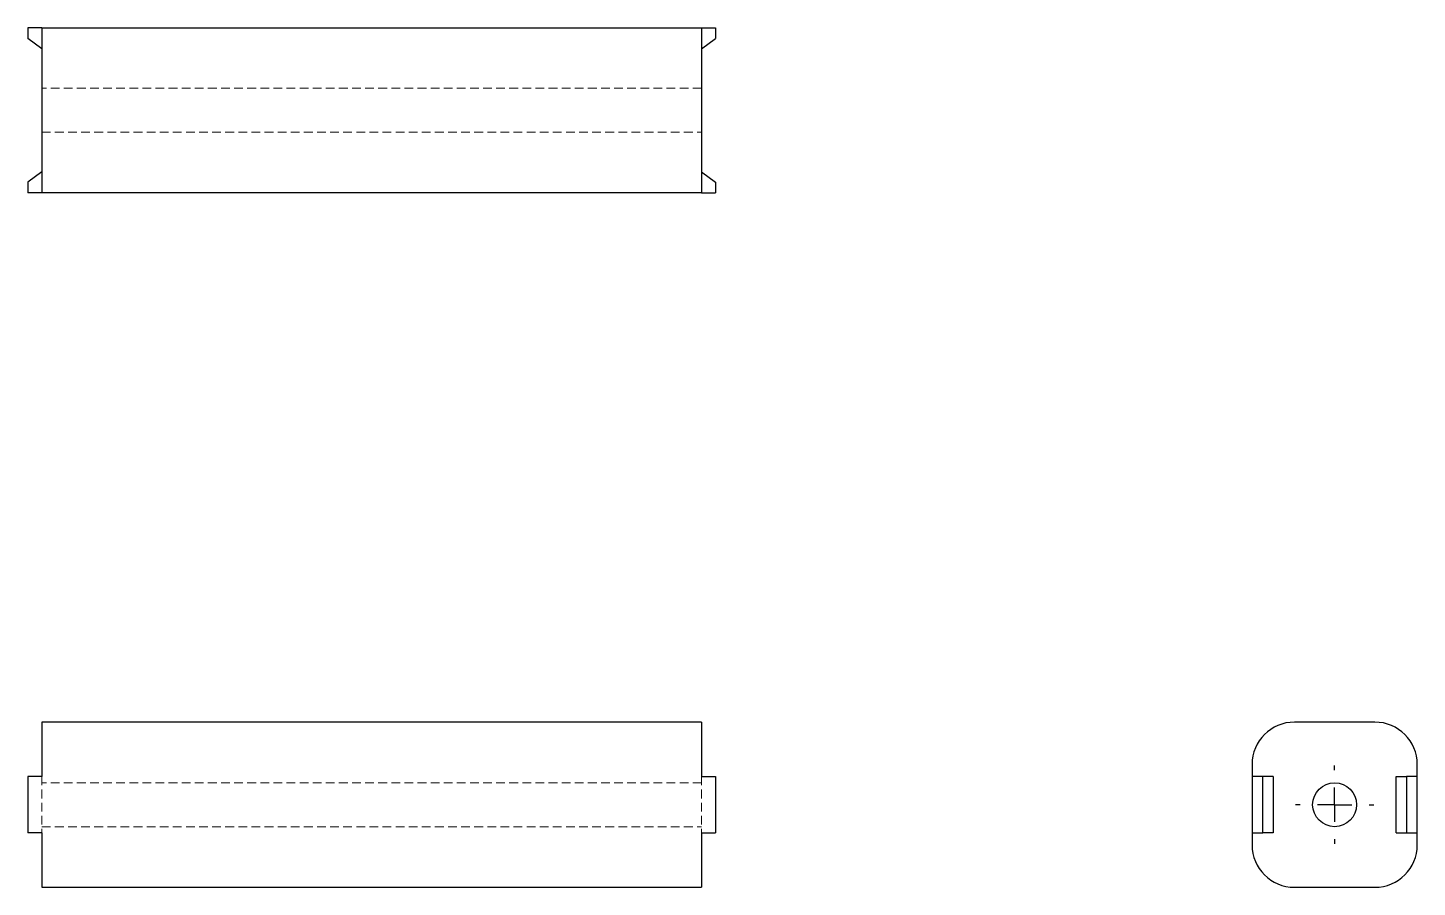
# Model space of a CAD drawing. Header units: millimetres. Extents: x 33 to 235, y 45 to 170.
import ezdxf

# ---------------------------------------------------------------- set-up
doc = ezdxf.new("R2010")
doc.units = ezdxf.units.MM
doc.linetypes.add('HIDDEN', pattern=[1.905, 1.27, -0.635])
doc.layers.add('10', color=7, linetype='Continuous')

# ---------------------------------------------------------------- blocks, each defined once
blk = doc.blocks.new('SW_CENTERMARKSYMBOL_0')
at = {"layer": '10', "color": 0}
for p, q in [((0, 5), (0, 5.7)), ((0, 0), (0, 2.5)), ((-5, 0), (-5.7, 0)), ((0, 0), (-2.5, 0)), ((0, 0), (0, -2.5)), ((0, 0), (2.5, 0)), ((5, 0), (5.7, 0)), ((0, -5), (0, -5.7))]:
    blk.add_line(p, q, dxfattribs=at)

msp = doc.modelspace()

# ---------------------------------------------------------------- linework, layer by layer
at = {"color": 7, "linetype": 'Continuous', "lineweight": 25}
for p, q in [((33, 170), (33, 168.46)), ((35.05, 170), (33, 170)), ((35.05, 170), (35.05, 163.86)), ((35.05, 170), (130.95, 170)), ((130.95, 170), (130.95, 163.86)), ((130.95, 170), (133, 170)), ((133, 170), (133, 168.46)), ((35.05, 166.93), (33, 168.46)), ((130.95, 166.93), (133, 168.46)), ((35.05, 163.86), (35.05, 152.14)), ((130.95, 163.86), (130.95, 152.14)), ((35.05, 152.14), (35.05, 146)), ((130.95, 152.14), (130.95, 146)), ((35.05, 149.07), (33, 147.54)), ((33, 147.54), (33, 146)), ((130.95, 149.07), (133, 147.54)), ((133, 147.54), (133, 146)), ((35.05, 146), (33, 146)), ((130.95, 146), (35.05, 146)), ((130.95, 146), (133, 146)), ((35.05, 69), (35.05, 62.86)), ((130.95, 69), (35.05, 69)), ((130.95, 69), (130.95, 62.86)), ((228.86, 69), (217.14, 69)), ((35.05, 62.86), (35.05, 61.1)), ((130.95, 62.86), (130.95, 61.1)), ((211, 62.86), (211, 61.1)), ((235, 61.1), (235, 62.86)), ((33, 61.1), (33, 52.9)), ((35.05, 61.1), (33, 61.1)), ((130.95, 61.1), (133, 61.1)), ((133, 61.1), (133, 52.9)), ((211, 61.1), (211, 52.9)), ((212.54, 61.1), (211, 61.1)), ((212.54, 52.9), (212.54, 61.1)), ((214.07, 61.1), (212.54, 61.1)), ((214.07, 61.1), (214.07, 52.9)), ((231.93, 52.9), (231.93, 61.1)), ((231.93, 61.1), (233.46, 61.1)), ((233.46, 61.1), (233.46, 52.9)), ((235, 61.1), (233.46, 61.1)), ((235, 52.9), (235, 61.1)), ((35.05, 52.9), (33, 52.9)), ((35.05, 52.9), (35.05, 51.14)), ((130.95, 52.9), (133, 52.9)), ((130.95, 52.9), (130.95, 51.14)), ((211, 52.9), (212.54, 52.9)), ((211, 52.9), (211, 51.14)), ((214.07, 52.9), (212.54, 52.9)), ((231.93, 52.9), (233.46, 52.9)), ((233.46, 52.9), (235, 52.9)), ((235, 51.14), (235, 52.9)), ((35.05, 51.14), (35.05, 45)), ((130.95, 51.14), (130.95, 45)), ((35.05, 45), (130.95, 45)), ((217.14, 45), (228.86, 45))]:
    msp.add_line(p, q, dxfattribs=at)
at = {"color": 7, "linetype": 'HIDDEN', "lineweight": 18}
for p, q in [((130.95, 161.2), (35.05, 161.2)), ((35.05, 154.8), (130.95, 154.8)), ((35.05, 61.1), (35.05, 52.9)), ((130.95, 61.1), (130.95, 52.9)), ((130.95, 60.2), (35.05, 60.2)), ((35.05, 53.8), (130.95, 53.8))]:
    msp.add_line(p, q, dxfattribs=at)
at = {"color": 7, "linetype": 'Continuous', "lineweight": 25}
msp.add_circle((223, 57), 3.2, dxfattribs=at)
for centre, start, end in [((217.14, 62.86), 90, 180), ((228.86, 62.86), 0, 90), ((217.14, 51.14), 180, 270), ((228.86, 51.14), 270, 0)]:
    msp.add_arc(centre, 6.15, start, end, dxfattribs=at)

# ---------------------------------------------------------------- block references
at = {"layer": '10'}
msp.add_blockref('SW_CENTERMARKSYMBOL_0', (223, 57), dxfattribs=at)

doc.saveas('drawing.dxf')
